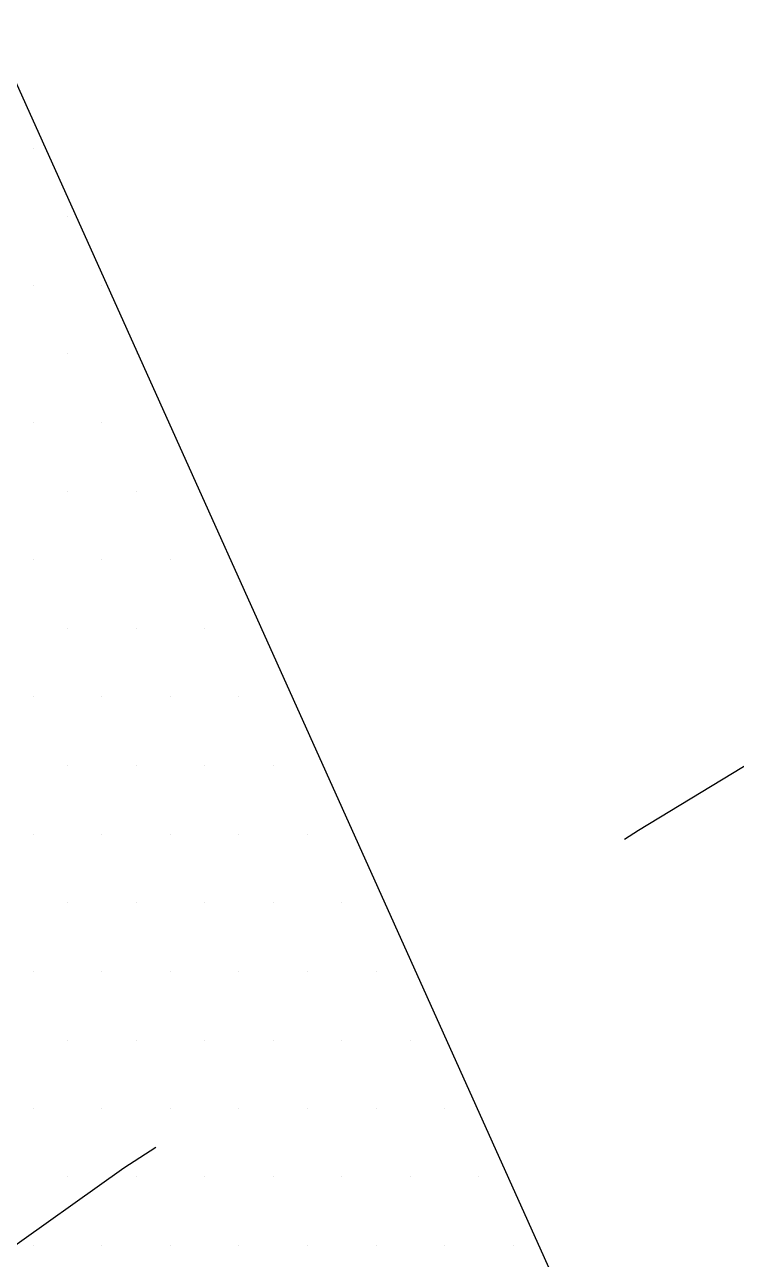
# Paper-space layout 'Layout1' of a CAD drawing. Extents: x -43 to 2298, y -18 to 768.
# Drawn here: x 351.885 to 352.837, y 426.823 to 428.474 of the extents above; entities that cross this region are included whole.
import ezdxf

# ---------------------------------------------------------------- set-up
doc = ezdxf.new("R2010")
doc.units = 0
doc.header["$LTSCALE"] = 2
doc.linetypes.add('CACHEX2', pattern=[0.75, 0.5, -0.25])
doc.layers.add('CARTOUCHE', color=7, linetype='Continuous')
doc.layers.add('LOGO', color=7, linetype='Continuous')

# ---------------------------------------------------------------- blocks, each defined once
blk = doc.blocks.new('A$C715108E3')
at = {"layer": 'LOGO', "color": 131}
for p, q in [((-19.5603, -4.2494), (-19.5603, -4.2494)), ((-19.5146, -4.3407), (-19.5146, -4.3407)), ((-19.5603, -4.4331), (-19.5603, -4.4331)), ((-19.469, -4.4331), (-19.469, -4.4331)), ((-19.5146, -4.5245), (-19.5146, -4.5245)), ((-19.4228, -4.5245), (-19.4228, -4.5245)), ((-19.5603, -4.6156), (-19.5603, -4.6156)), ((-19.469, -4.6156), (-19.469, -4.6156)), ((-19.5146, -4.7082), (-19.5146, -4.7082)), ((-19.4228, -4.7082), (-19.4228, -4.7082)), ((-19.5603, -4.7997), (-19.5603, -4.7997)), ((-19.469, -4.7997), (-19.469, -4.7997)), ((-19.377, -4.7997), (-19.377, -4.7997)), ((-19.5146, -4.892), (-19.5146, -4.892)), ((-19.4228, -4.892), (-19.4228, -4.892)), ((-19.3313, -4.892), (-19.3313, -4.892)), ((-19.5603, -4.9833), (-19.5603, -4.9833)), ((-19.469, -4.9833), (-19.469, -4.9833)), ((-19.377, -4.9833), (-19.377, -4.9833)), ((-19.2852, -4.9833), (-19.2852, -4.9833)), ((-19.5146, -5.0748), (-19.5146, -5.0748)), ((-19.4228, -5.0748), (-19.4228, -5.0748)), ((-19.3313, -5.0748), (-19.3313, -5.0748)), ((-19.2395, -5.0748), (-19.2395, -5.0748)), ((-19.5603, -5.1674), (-19.5603, -5.1674)), ((-19.469, -5.1674), (-19.469, -5.1674)), ((-19.377, -5.1674), (-19.377, -5.1674)), ((-19.2852, -5.1674), (-19.2852, -5.1674)), ((-19.1941, -5.1674), (-19.1941, -5.1674)), ((-19.5146, -5.2586), (-19.5146, -5.2586)), ((-19.4228, -5.2586), (-19.4228, -5.2586)), ((-19.3313, -5.2586), (-19.3313, -5.2586)), ((-19.2395, -5.2586), (-19.2395, -5.2586)), ((-19.1476, -5.2586), (-19.1476, -5.2586)), ((-19.5603, -5.3499), (-19.5603, -5.3499)), ((-19.469, -5.3499), (-19.469, -5.3499)), ((-19.377, -5.3499), (-19.377, -5.3499)), ((-19.2852, -5.3499), (-19.2852, -5.3499)), ((-19.1941, -5.3499), (-19.1941, -5.3499)), ((-19.1019, -5.3499), (-19.1019, -5.3499)), ((-19.5146, -5.4423), (-19.5146, -5.4423)), ((-19.4228, -5.4423), (-19.4228, -5.4423)), ((-19.3313, -5.4423), (-19.3313, -5.4423)), ((-19.2395, -5.4423), (-19.2395, -5.4423)), ((-19.1476, -5.4423), (-19.1476, -5.4423)), ((-19.0562, -5.4423), (-19.0562, -5.4423)), ((-19.5603, -5.5339), (-19.5603, -5.5339)), ((-19.469, -5.5339), (-19.469, -5.5339)), ((-19.377, -5.5339), (-19.377, -5.5339)), ((-19.2852, -5.5339), (-19.2852, -5.5339)), ((-19.1941, -5.5339), (-19.1941, -5.5339)), ((-19.1019, -5.5339), (-19.1019, -5.5339)), ((-19.0101, -5.5339), (-19.0101, -5.5339)), ((-19.5146, -5.625), (-19.5146, -5.625)), ((-19.4228, -5.625), (-19.4228, -5.625)), ((-19.3313, -5.625), (-19.3313, -5.625)), ((-19.2395, -5.625), (-19.2395, -5.625)), ((-19.1476, -5.625), (-19.1476, -5.625)), ((-19.0562, -5.625), (-19.0562, -5.625)), ((-18.9643, -5.625), (-18.9643, -5.625)), ((-19.5603, -5.7174), (-19.5603, -5.7174)), ((-19.469, -5.7174), (-19.469, -5.7174)), ((-19.377, -5.7174), (-19.377, -5.7174)), ((-19.2852, -5.7174), (-19.2852, -5.7174)), ((-19.1941, -5.7174), (-19.1941, -5.7174)), ((-19.1019, -5.7174), (-19.1019, -5.7174)), ((-19.0101, -5.7174), (-19.0101, -5.7174)), ((-18.9188, -5.7174), (-18.9188, -5.7174))]:
    blk.add_line(p, q, dxfattribs=at)
blk.add_lwpolyline([(-13.4372, -9.6448), (-17.1584, -8.2441), (-18.0286, -7.9298), (-18.0526, -7.5674), (-19.5918, -4.1428), (-19.9715, -4.6917), (-20.3358, -5.3705), (-20.5244, -6.0493), (-18.8268, -9.8581), (-21.759, -9.5491), (-21.8471, -10.1027), (-21.9097, -10.8565), (-21.9352, -11.1957), (-19.0429, -11.5482), (-21.5982, -15.1374)], dxfattribs=at)
blk = doc.blocks.new('A$C581E6685')
at = {"layer": 'LOGO', "color": 32, "linetype": 'CACHEX2', "ltscale": 1.5}
blk.add_ellipse((-38.0538, 23.8138), major_axis=(-19.0311, -3.534), ratio=0.590567, dxfattribs=at)
at = {"layer": 'LOGO', "color": 32}
blk.add_ellipse((-37.6144, 23.8499), major_axis=(-13.5768, -4.2839), ratio=0.791971, dxfattribs=at)
at = {"layer": 'CARTOUCHE'}
blk.add_blockref('A$C715108E3', (-31.6739, 36.3189), dxfattribs=at)

psp = doc.layouts.get("Layout1")

# ---------------------------------------------------------------- block references
at = {"layer": 'LOGO'}
psp.add_blockref('A$C581E6685', (403.1308, 396.2391), dxfattribs=at)

doc.saveas('drawing.dxf')
